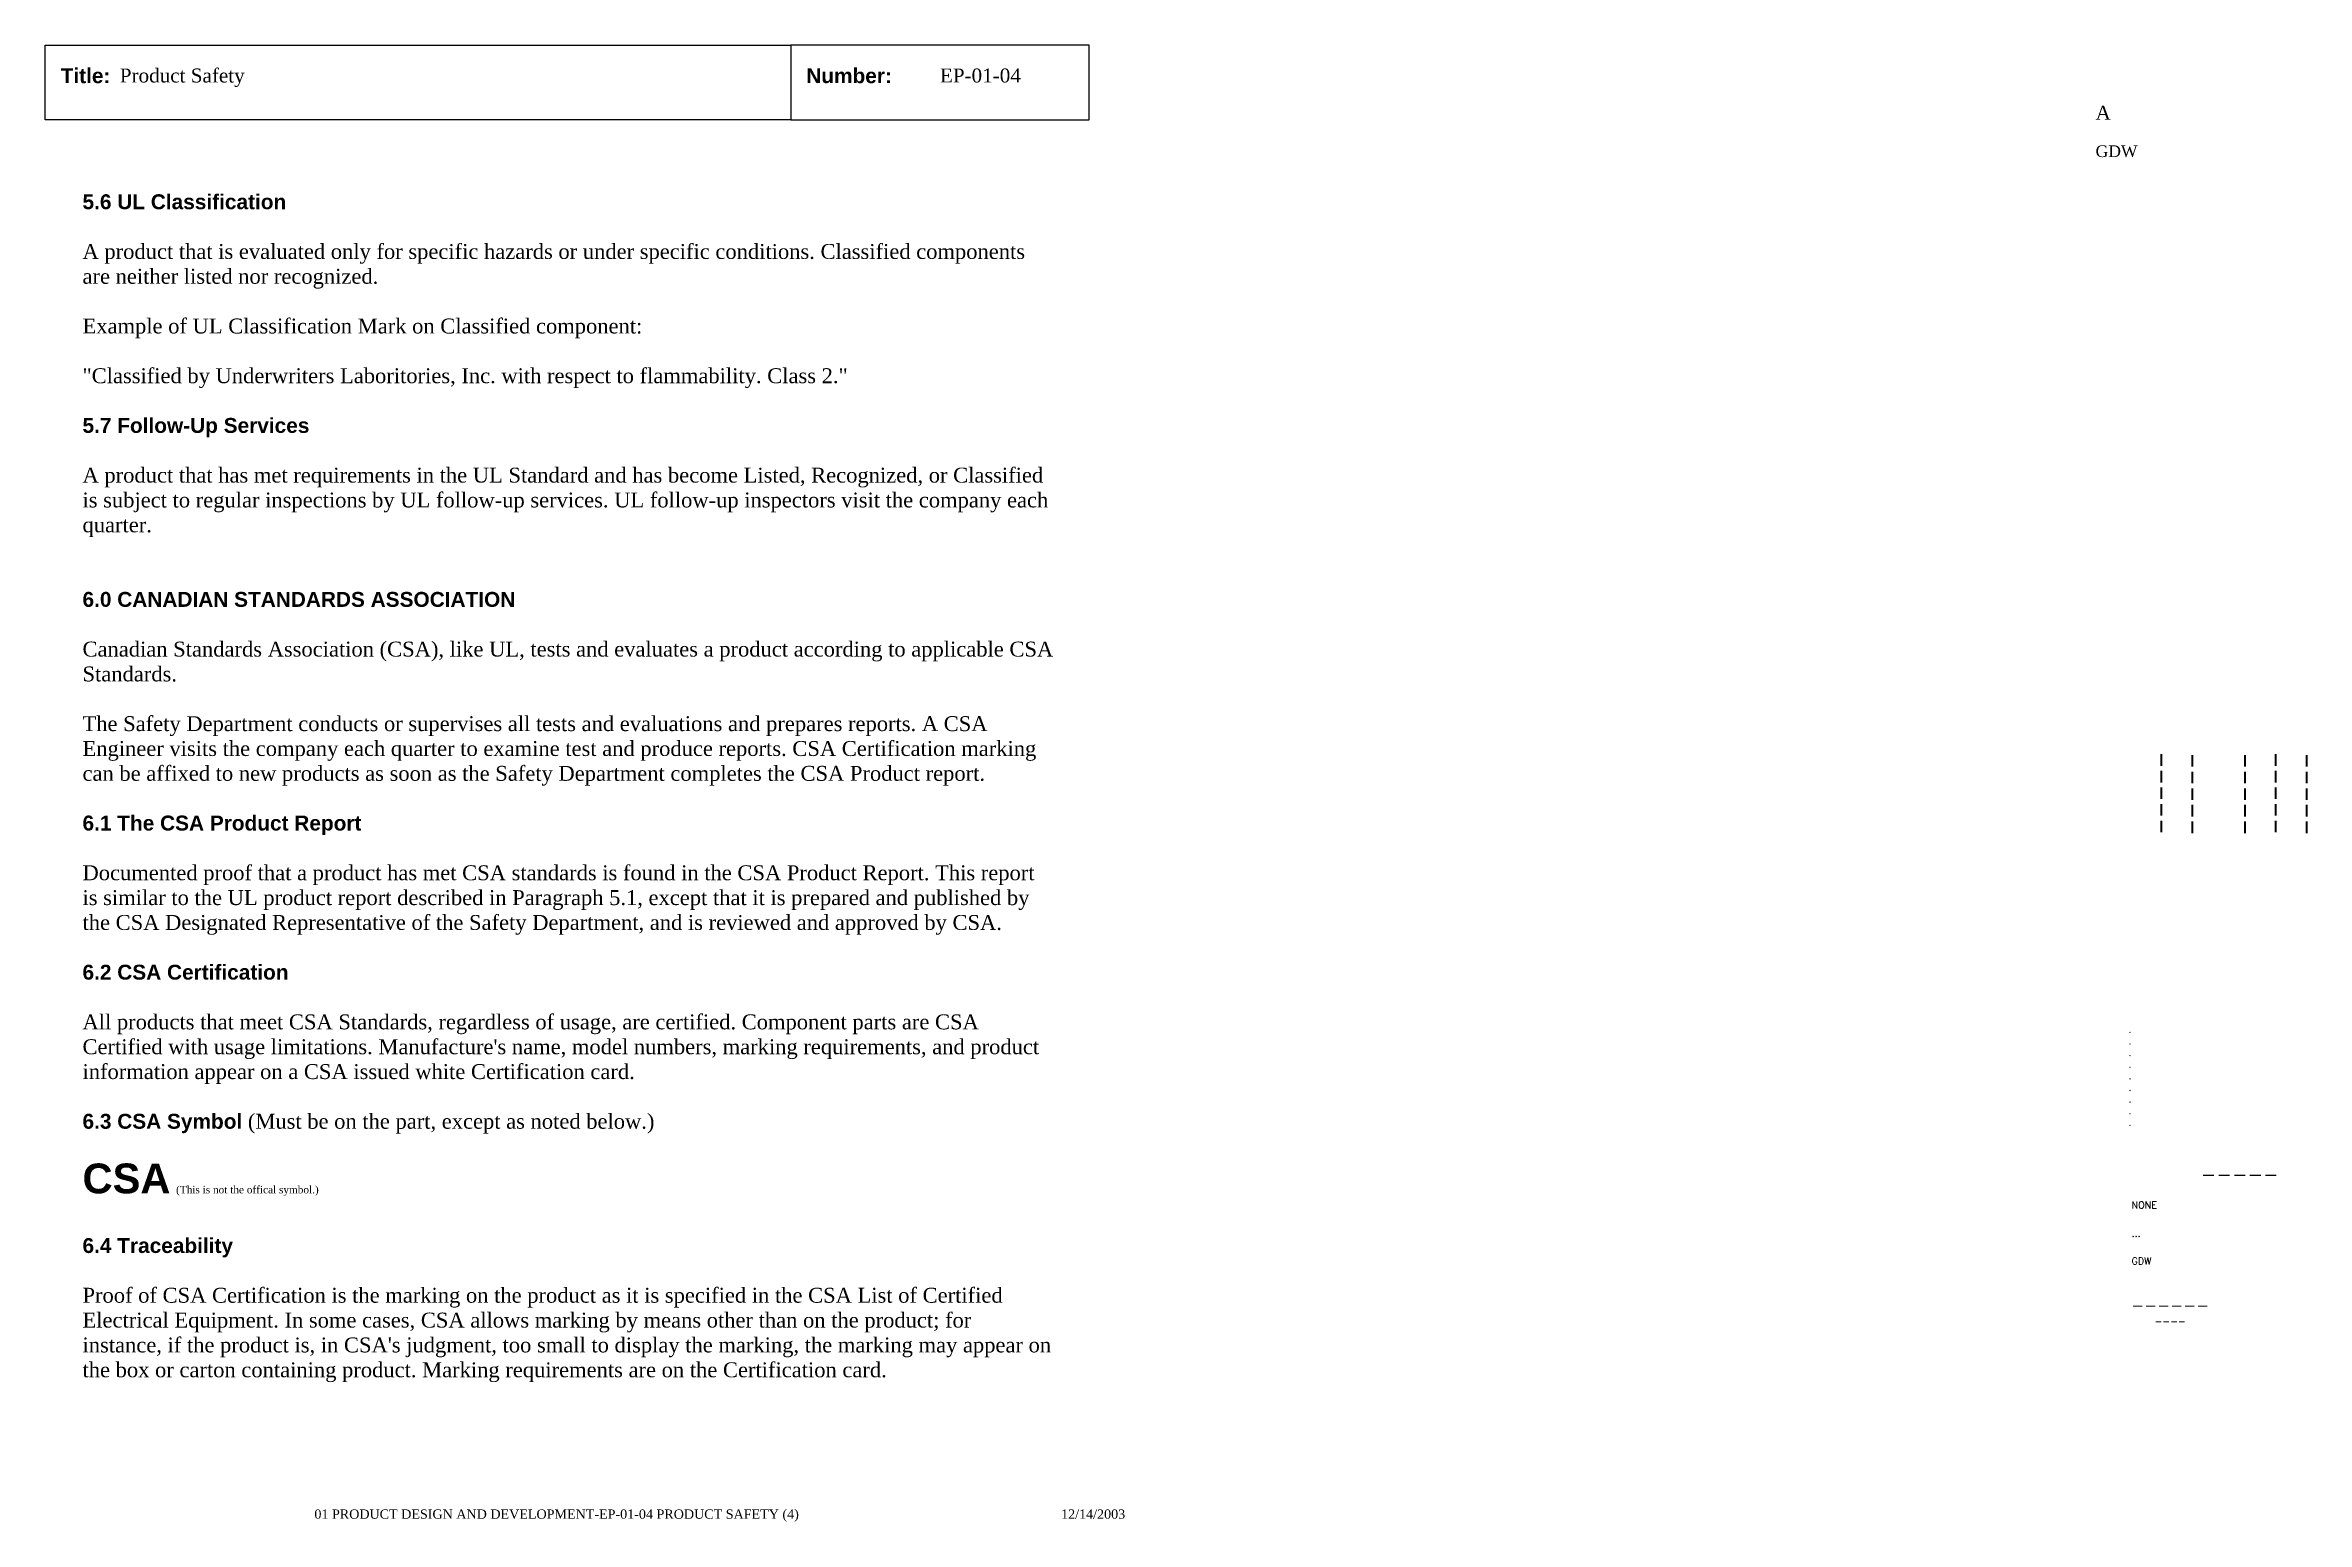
# Paper-space layout 'EP-01-04 Product Safety (4)' of a CAD drawing. Header units: inches. Extents: x 1 to 31.3, y 0.2 to 20.
import ezdxf
from ezdxf.enums import TextEntityAlignment as Align

# ---------------------------------------------------------------- set-up
doc = ezdxf.new("R2010")
doc.units = ezdxf.units.IN
doc.header["$MEASUREMENT"] = 0
doc.layers.add('TitleBlock_Attributes', color=40, linetype='Continuous', plot=False)
doc.layers.add('TitleBlock_Atts_Print', color=1, linetype='Continuous')
doc.styles.get("Standard").update_dxf_attribs({"font": 'simplex.shx'})
doc.styles.add('style1', font='TIMES.TTF')
doc.styles.add('styleAtt', font='TIMES.TTF')
doc.styles.add('TBBIGTEXT', font='complex.shx')

# ---------------------------------------------------------------- blocks, each defined once
blk = doc.blocks.new('Test1')
at = {"layer": 'TitleBlock_Attributes', "style": 'TBBIGTEXT', "width": 0.8}
for tag, p, height in [('SideLine1', (29.492, 9.408), 0.25), ('SideLine2', (29.906, 9.396), 0.25), ('SideLine3', (30.612, 9.396), 0.25), ('SideLine4', (31.026, 9.408), 0.25), ('SideLine5', (31.44, 9.396), 0.25), ('File-Layout', (28.803, 3.641), 0.125)]:
    blk.add_attdef(tag, p, '', height=height, rotation=90, dxfattribs=at)
at = {"layer": 'TitleBlock_Attributes'}
for tag, p, height in [('REV1', (28.947, 6.754), 0.0625), ('REV2', (28.947, 6.598), 0.0625), ('REV3', (28.947, 6.442), 0.0625), ('REV4', (28.947, 6.286), 0.0625), ('REV5', (28.947, 6.13), 0.0625), ('REV6', (28.947, 5.974), 0.0625), ('REV7', (28.947, 5.818), 0.0625), ('REV8', (28.947, 5.662), 0.0625), ('REV9', (28.947, 5.506), 0.0625), ('SCALE', (28.983, 4.394), 0.0938), ('INCHARGE', (28.983, 4.016), 0.0938), ('DRW', (28.983, 3.641), 0.0938)]:
    blk.add_attdef(tag, p, '', height=height, dxfattribs=at)
at = {"layer": 'TitleBlock_Attributes', "style": 'TBBIGTEXT'}
for tag, height, p in [('PROJNUM', 0.188, (30.434, 4.761)), ('DWG_NUM', 0.156, (31.168, 4.127)), ('CUSTOMER', 0.156, (29.501, 3.017)), ('LOCATION', 0.0938, (29.501, 2.835)), ('DESC_1', 0.188, (29.501, 2.412)), ('DESC_2', 0.188, (29.501, 2.1)), ('DESC_3', 0.188, (29.501, 1.787))]:
    blk.add_attdef(tag, text='', height=height, dxfattribs=at).set_placement(p, align=Align.CENTER)
at = {"layer": 'TitleBlock_Attributes'}
blk.add_attdef('DRW_DATE', text='', height=0.0938, dxfattribs=at).set_placement((31.149, 3.648), align=Align.CENTER)

psp = doc.layouts.new('EP-01-04 Product Safety (4)')

# ---------------------------------------------------------------- linework, layer by layer
for points in [[(1, 20), (11, 20), (11, 19), (1, 19)], [(11, 19), (15, 19), (15, 20), (11, 20)]]:
    psp.add_lwpolyline(points, close=True)

# ---------------------------------------------------------------- block references
ref = psp.add_blockref('Test1', (0, 0))
ref.add_attrib('CUSTOMER', '------', dxfattribs={"layer": 'TitleBlock_Attributes', "height": 0.1562, "style": 'TBBIGTEXT'}).set_placement((29.501, 3.017), align=Align.CENTER)
ref.add_attrib('LOCATION', '----', dxfattribs={"layer": 'TitleBlock_Attributes', "height": 0.0938, "style": 'TBBIGTEXT'}).set_placement((29.501, 2.835), align=Align.CENTER)
ref.add_attrib('DESC_1', 'Product Safety', (2, 19.5), dxfattribs={"layer": 'TitleBlock_Atts_Print', "height": 0.1875, "style": 'styleAtt'})
ref.add_attrib('DESC_2', 'EP-01-04', (13, 19.5), dxfattribs={"layer": 'TitleBlock_Atts_Print', "height": 0.1875, "style": 'styleAtt'})
ref.add_attrib('DESC_3', 'A', (28.5, 19), dxfattribs={"layer": 'TitleBlock_Attributes', "height": 0.188, "style": 'styleAtt'})
ref.add_attrib('PROJNUM', '-----', dxfattribs={"layer": 'TitleBlock_Attributes', "height": 0.1875, "style": 'TBBIGTEXT'}).set_placement((30.434, 4.761), align=Align.CENTER)
ref.add_attrib('DWG_NUM', 'GDW', (28.5, 18.5), dxfattribs={"layer": 'TitleBlock_Attributes', "height": 0.1562, "style": 'styleAtt'})
ref.add_attrib('DRW_DATE', '12/14/2003', dxfattribs={"layer": 'TitleBlock_Atts_Print', "height": 0.125, "style": 'styleAtt'}).set_placement((15.055, 0.232), align=Align.CENTER)
ref.add_attrib('DRW', 'GDW', (28.983, 3.641), dxfattribs={"layer": 'TitleBlock_Attributes', "height": 0.0938})
ref.add_attrib('INCHARGE', '...', (28.983, 4.016), dxfattribs={"layer": 'TitleBlock_Attributes', "height": 0.0938})
ref.add_attrib('SCALE', 'NONE', (28.983, 4.394), dxfattribs={"layer": 'TitleBlock_Attributes', "height": 0.0938})
ref.add_attrib('REV1', '.', (28.947, 6.754), dxfattribs={"layer": 'TitleBlock_Attributes', "height": 0.0625})
ref.add_attrib('REV2', '.', (28.947, 6.598), dxfattribs={"layer": 'TitleBlock_Attributes', "height": 0.0625})
ref.add_attrib('REV3', '.', (28.947, 6.442), dxfattribs={"layer": 'TitleBlock_Attributes', "height": 0.0625})
ref.add_attrib('REV4', '.', (28.947, 6.286), dxfattribs={"layer": 'TitleBlock_Attributes', "height": 0.0625})
ref.add_attrib('REV5', '.', (28.947, 6.13), dxfattribs={"layer": 'TitleBlock_Attributes', "height": 0.0625})
ref.add_attrib('REV6', '.', (28.947, 5.974), dxfattribs={"layer": 'TitleBlock_Attributes', "height": 0.0625})
ref.add_attrib('REV7', '.', (28.947, 5.818), dxfattribs={"layer": 'TitleBlock_Attributes', "height": 0.0625})
ref.add_attrib('REV8', '.', (28.947, 5.662), dxfattribs={"layer": 'TitleBlock_Attributes', "height": 0.0625})
ref.add_attrib('REV9', '.', (28.947, 5.506), dxfattribs={"layer": 'TitleBlock_Attributes', "height": 0.0625})
ref.add_attrib('SideLine1', '-----', (29.492, 9.408), dxfattribs={"layer": 'TitleBlock_Attributes', "height": 0.25, "rotation": 90, "style": 'TBBIGTEXT', "width": 0.8})
ref.add_attrib('SideLine2', '-----', (29.906, 9.396), dxfattribs={"layer": 'TitleBlock_Attributes', "height": 0.25, "rotation": 90, "style": 'TBBIGTEXT', "width": 0.8})
ref.add_attrib('SideLine3', '-----', (30.612, 9.396), dxfattribs={"layer": 'TitleBlock_Attributes', "height": 0.25, "rotation": 90, "style": 'TBBIGTEXT', "width": 0.8})
ref.add_attrib('SideLine4', '-----', (31.026, 9.408), dxfattribs={"layer": 'TitleBlock_Attributes', "height": 0.25, "rotation": 90, "style": 'TBBIGTEXT', "width": 0.8})
ref.add_attrib('SideLine5', '-----', (31.44, 9.396), dxfattribs={"layer": 'TitleBlock_Attributes', "height": 0.25, "rotation": 90, "style": 'TBBIGTEXT', "width": 0.8})
ref.add_attrib('File-Layout', '01 PRODUCT DESIGN AND DEVELOPMENT-EP-01-04 PRODUCT SAFETY (4)', dxfattribs={"layer": 'TitleBlock_Atts_Print', "height": 0.125, "style": 'styleAtt'}).set_placement((7.859, 0.232), align=Align.CENTER)

# ---------------------------------------------------------------- texts
at = {"color": 5, "char_height": 0.2, "width": 2, "attachment_point": 1, "line_spacing_factor": 1.5, "style": 'style1'}
for s, insert in [('{\\fArial|b1|i0|c0|p34;Title:}', (1.207, 19.691)), ('{\\fArial|b1|i0|c0|p34;Number:}', (11.207, 19.691))]:
    psp.add_mtext(s, dxfattribs=dict(at, insert=insert))
at = {"color": 5, "insert": (1.5, 18), "char_height": 0.2, "width": 13, "attachment_point": 1, "style": 'style1'}
psp.add_mtext('{\\fArial|b1|i0|c0|p34;5.6 UL Classification\\P\\P}A product that is evaluated only for specific hazards or under specific conditions. Classified components are neither listed nor recognized.\\P\\PExample of UL Classification Mark on Classified component:\\P\\P"Classified by Underwriters Laboritories, Inc. with respect to flammability. Class 2."\\P\\P{\\fArial|b1|i0|c0|p34;5.7 Follow-Up Services\\P\\P}A product that has met requirements in the UL Standard and has become Listed, Recognized, or Classified is subject to regular inspections by UL follow-up services. UL follow-up inspectors visit the company each quarter.\\P\\P\\P{\\fArial|b1|i0|c0|p34;6.0 CANADIAN STANDARDS ASSOCIATION\\P\\P}Canadian Standards Association (CSA), like UL, tests and evaluates a product according to applicable CSA Standards.\\P\\PThe Safety Department conducts or supervises all tests and evaluations and prepares reports. A CSA Engineer visits the company each quarter to examine test and produce reports. CSA Certification marking can be affixed to new products as soon as the Safety Department completes the CSA Product report.\\P\\P{\\fArial|b1|i0|c0|p34;6.1 The CSA Product Report\\P\\P}Documented proof that a product has met CSA standards is found in the CSA Product Report. This report is similar to the UL product report described in Paragraph 5.1, except that it is prepared and published by the CSA Designated Representative of the Safety Department, and is reviewed and approved by CSA.\\P\\P{\\fArial|b1|i0|c0|p34;6.2 CSA Certification\\P\\P}All products that meet CSA Standards, regardless of usage, are certified. Component parts are CSA Certified with usage limitations. Manufacture\'s name, model numbers, marking requirements, and product information appear on a CSA issued white Certification card.\\P\\P{\\fArial|b1|i0|c0|p34;6.3 CSA Symbol} (Must be on the part, except as noted below.)\\P\\P{\\fArial|b1|i0|c0|p34;\\H2x;CSA} {\\H0.5x;(This is not the offical symbol.)\\P\\P\\P\\fArial|b1|i0|c0|p34;\\H2x;6.4 Traceability\\P\\P}Proof of CSA Certification is the marking on the product as it is specified in the CSA List of Certified Electrical Equipment. In some cases, CSA allows marking by means other than on the product; for instance, if the product is, in CSA\'s judgment, too small to display the marking, the marking may appear on the box or carton containing product. Marking requirements are on the Certification card.', dxfattribs=at)

doc.saveas('drawing.dxf')
